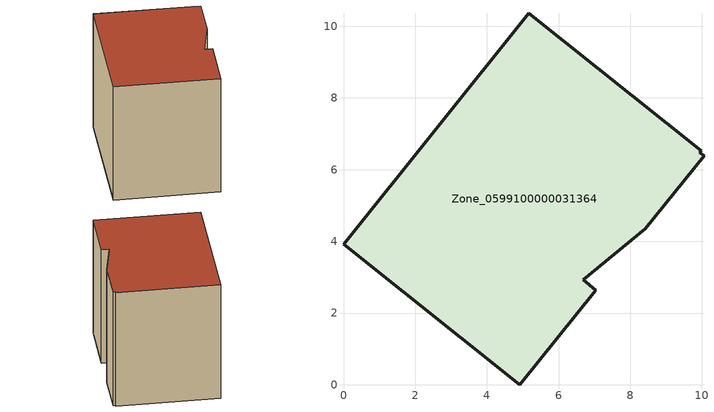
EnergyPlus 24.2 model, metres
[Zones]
Zone_0599100000031364
 floor ground (C_G): 0,3.92 5.16,10.36 9.98,6.52 9.94,6.47 10.06,6.39 8.42,4.36 6.68,2.93 7.04,2.63 4.92,0 z0.61
 wall outside (C_F): 5.16,10.36 0,3.92 4.92,0 7.04,2.63 6.68,2.93 8.42,4.36 10.06,6.39 9.94,6.47 9.98,6.52 5.16,10.36 z0.61:8.3
 roof outside (C_R): 10.06,6.39 9.94,6.47 9.98,6.52 5.16,10.36 0,3.92 4.92,0 7.04,2.63 6.68,2.93 8.42,4.36 z8.3
[BUILDING]
Pand.0599100000031364: North Axis=0; Terrain=City; Loads Convergence Tolerance Value=0.04; Temperature Convergence Tolerance Value=0.4; Solar Distribution=FullExterior; Maximum Number of Warmup Days=25; Minimum Number of Warmup Days=1
[Site:Location]
Rotterdam.The.Hague.AP_ZH_NLD Design_Conditions: Latitude=51.96; Longitude=4.45; Time Zone=1; Elevation=-4.5
[SITE:GROUNDTEMPERATURE:BUILDINGSURFACE]
18, 18, 18, 18, 18, 18, 18, 18, 18, 18, 18, 18
[MATERIAL] Thermal Absorptance=0.9; Solar Absorptance=0.7; Visible Absorptance=0.7
Name | Roughness | Thickness | Conductivity | Density | Specific Heat
G.TC.1965-1974 | MediumSmooth | 0.15 | 0.882353 | 540 | 1210
F.TC.1965-1974 | Rough | 0.3 | 0.697674 | 1920 | 840
R.TC.1965-1974 | MediumRough | 0.2 | 0.232558 | 1500 | 1000
[CONSTRUCTION]
C_G: G.TC.1965-1974
C_F: F.TC.1965-1974
C_R: R.TC.1965-1974
[ZONE]
Zone_0599100000031364: Type=1; Multiplier=1; Ceiling Height=Autocalculate; Volume=Autocalculate; Floor Area=autocalculate; Part of Total Floor Area=Yes
[ZONEINFILTRATION:DESIGNFLOWRATE]
Infil_Zone_0599100000031364: Zone or ZoneList or Space or SpaceList=Zone_0599100000031364; Schedule=AlwaysOn; Design Flow Rate Calculation Method=Flow/Area; Flow Rate per Floor Area=0.003; Constant Term Coefficient=1; Temperature Term Coefficient=0; Velocity Term Coefficient=0; Velocity Squared Term Coefficient=0
[HVACTEMPLATE:ZONE:IDEALLOADSAIRSYSTEM]
Zone_0599100000031364: Maximum Heating Supply Air Temperature=50; Minimum Cooling Supply Air Temperature=13; Maximum Heating Supply Air Humidity Ratio=0.0156; Minimum Cooling Supply Air Humidity Ratio=0.0077; Heating Limit=NoLimit; Cooling Limit=NoLimit; Dehumidification Control Type=ConstantSensibleHeatRatio; Cooling Sensible Heat Ratio=0.7; Dehumidification Setpoint=60; Humidification Control Type=None; Humidification Setpoint=30; Outdoor Air Method=None; Outdoor Air Flow Rate per Person=0.00944; Outdoor Air Flow Rate per Zone Floor Area=0; Outdoor Air Flow Rate per Zone=0; Demand Controlled Ventilation Type=None; Outdoor Air Economizer Type=NoEconomizer; Heat Recovery Type=None; Sensible Heat Recovery Effectiveness=0.7; Latent Heat Recovery Effectiveness=0.65
[ZONECONTROL:THERMOSTAT]
ThermostatControl_Zone_0599100000031364: Zone or ZoneList=Zone_0599100000031364; Control Type Schedule=DualSetpointControlType; Control 1=Thermostat_Zone_0599100000031364; Temperature Difference Between Cutout And Setpoint=0
[THERMOSTATSETPOINT:DUALSETPOINT]
Thermostat_Zone_0599100000031364: Heating Setpoint Temperature Schedule=HeatingSetpoint_Zone_0599100000031364; Cooling Setpoint Temperature Schedule=CoolingSetpoint_Zone_0599100000031364
[SCHEDULE:COMPACT]
HeatingSetpoint_Zone_0599100000031364: Through: 12/31, For: AllDays, Until: 24:00, 21
CoolingSetpoint_Zone_0599100000031364: Through: 12/31, For: AllDays, Until: 24:00, 24
DualSetpointControlType: Through: 12/31, For: AllDays, Until: 24:00, 4
AlwaysOn: Through: 12/31, For: AllDays, Until: 24:00, 1
